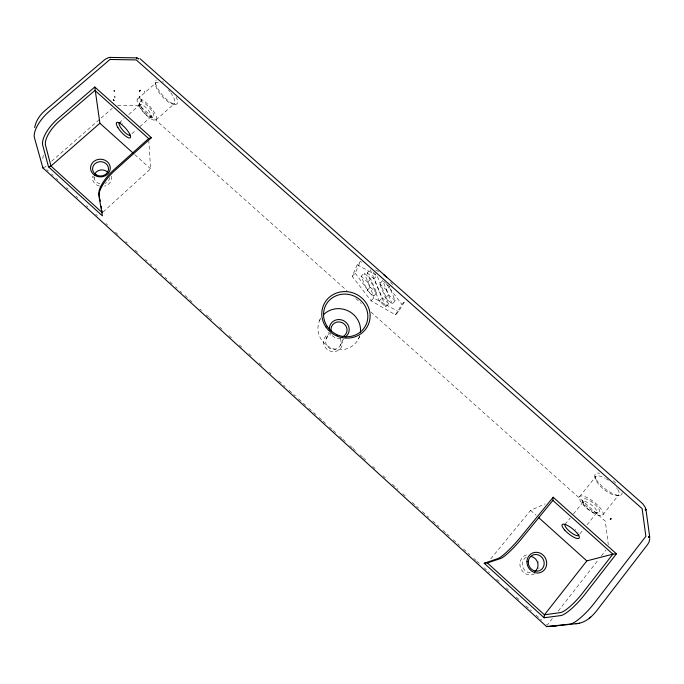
<?xml version="1.0" encoding="UTF-8"?>
<svg xmlns="http://www.w3.org/2000/svg" width="684" height="684" viewBox="0 0 684 684"><rect width="100%" height="100%" fill="white"/><g stroke="black" fill="none" stroke-linecap="round" stroke-linejoin="round"><path stroke-width="0.51" stroke-dasharray="3.42 2.56" d="M42.767 158.654L43.588 153.259M141.152 99.659L141.451 101.198L141.887 99.975C141.648 101.711 140.04 101.061 141.152 99.659L140.861 100.95M141.16 101.061L141.528 99.804M319.496 320.736L320.616 317.906M395.506 314.828L401.876 304.354L404.937 301.097L398.49 311.647L395.506 314.828L371.07 300.772L352.192 276.276L357.236 264.717L360.34 261.527L363.033 263.007M326.148 338.828L329.064 332.193M352.192 276.276L355.218 273.164L360.34 261.527M340.264 345.497L343.471 338.99M358.348 339.084L359.793 336.4M552.39 618.516L547.166 625.193L545.584 623.757M558.264 611L598.748 559.247M601.356 555.912L605.93 550.064M602.724 515.043A14.792 4.72 38.3 0 0 588.18 498.132A14.792 4.72 38.3 0 0 582.674 504.202A14.792 4.72 38.3 0 0 602.724 515.043L618.798 494.789M579.938 533.776L583.82 528.912M587.052 524.85L596.756 512.667A8.67 2.753 38.3 0 0 588.18 502.749A8.67 2.753 38.3 0 0 585.017 506.331A8.67 2.753 38.3 0 0 596.756 512.667M565.035 524.423L570.225 517.976M573.466 513.949L583.187 501.859M579.587 496.627L595.721 476.645M490.761 558.837L530.596 510.349L545.114 503.869M388.751 303.67L382.219 297.856L370.275 269.616L367.18 272.822L379.218 301.011L385.759 306.834L388.751 303.67L376.995 275.575L371.771 270.941M395.198 300.703L388.555 294.795L382.672 280.611L379.577 283.834L385.519 297.993L392.163 303.91L395.198 300.703L389.41 286.587L383.416 281.269M385.519 297.993L388.555 294.795M392.163 303.91L386.332 289.828L389.41 286.587M379.218 301.011L382.219 297.856M373.721 296.112L376.722 292.966L370.762 278.995L364.153 273.121L361.092 276.285L367.197 290.307L373.721 296.112L367.71 282.167L361.092 276.285M371.07 300.772L373.721 297.993L398.49 311.647M367.197 290.307L370.206 287.177L364.153 273.121M367.71 282.167L370.762 278.995M385.759 306.834L373.9 278.798L376.995 275.575M103.096 212.023L150.6 168.82L148.804 140.639M156.123 119.888L174.42 103.566M131.918 133.722L135.885 130.191M139.852 126.66L150.959 116.784M119.23 122.898L124.026 118.674M128.823 114.442L140.015 104.584M137.467 99.086L155.995 82.815M44.451 167.52L46.042 166.126M51.633 161.244L100.309 118.734M101.112 118.041L112.279 108.286M611.197 518.532L610.188 519.566L611.368 518.891L609.812 518.823L611 518.19L609.974 519.088M113.681 100.719L113.211 99.445L114.296 100.531L113.98 99.206L113.681 100.719L113.211 99.445M610.111 519.37L611.368 518.891M595.721 513.043L598.235 512.957M616.959 495.507L619.43 495.43M117.588 105.524L139.75 105.781L347.036 290.734M150.035 117.015L152.412 117.323M172.761 104.011L175.087 104.336M375.584 269.932L379.167 271.907M357.236 264.717L377.97 276.225M367.18 272.822L373.9 278.798M379.577 283.834L386.332 289.828M370.206 287.177L376.722 292.966M355.808 298.557L361.383 303.534M370.95 312.075L605.34 521.208L608.281 544.686M134.757 154.584L150.6 168.82M530.596 510.349L536.136 515.326M46.82 169.675L48.393 171.111M51.548 173.984L53.13 175.42M56.285 178.293L57.866 179.73M66.545 187.638L68.126 189.075M76.018 196.257L77.591 197.693M86.278 205.593L87.851 207.03M95.743 214.22L97.325 215.657M106.003 223.557L107.585 224.993M115.476 232.184L117.845 234.338M125.736 241.52L127.318 242.957M135.21 250.139L137.578 252.302M145.47 259.484L147.043 260.92M150.198 263.793L151.78 265.23M154.935 268.102L157.303 270.257M160.458 273.138L162.04 274.575M165.195 277.447L166.776 278.884M169.931 281.757L172.3 283.911M175.455 286.784L177.036 288.221M180.191 291.093L181.773 292.53M184.928 295.411L188.869 299.002M189.665 299.72L192.024 301.875M199.916 309.057L201.498 310.493M206.235 314.802L208.603 316.966M209.389 317.684L211.758 319.838M219.649 327.02L222.018 329.175M229.123 335.639L231.491 337.793M239.383 344.984L241.751 347.139M248.848 353.602L251.216 355.757M259.108 362.947L263.058 366.538M269.368 372.284L270.95 373.721M278.841 380.902L282.783 384.502M283.578 385.22L285.151 386.657M289.101 390.248L293.043 393.839M293.838 394.557L295.411 395.993M298.566 398.866L302.516 402.457M303.303 403.184L305.671 405.338M308.826 408.211L312.776 411.802M313.563 412.52L315.931 414.675M319.086 417.548L322.241 420.421M323.036 421.139L326.191 424.012M329.346 426.893L332.501 429.766M333.296 430.484L335.664 432.639M339.606 436.23L341.974 438.384M342.761 439.102L345.924 441.975M349.866 445.566L352.234 447.729M353.021 448.447L355.389 450.602M360.126 454.911L362.494 457.066M363.281 457.784L365.649 459.939M372.754 466.402L375.123 468.566M383.014 475.748L385.383 477.902M392.479 484.366L398.011 489.393M402.739 493.711L406.689 497.302M412.213 502.33L418.522 508.075M422.473 511.675L426.423 515.266M427.209 515.984L428.782 517.42M432.733 521.011L439.043 526.757M442.993 530.348L446.148 533.229M446.934 533.947L449.303 536.102M453.253 539.693L459.562 545.439M463.513 549.03L469.822 554.775M473.773 558.375L476.141 560.529M476.928 561.248L479.296 563.402M484.033 567.711L489.556 572.739M496.661 579.211L499.816 582.084M506.126 587.83L509.281 590.702M516.386 597.166L519.541 600.048M525.859 605.793L531.382 610.821M536.119 615.13L541.643 620.166M355.218 273.164L373.721 297.993M386.229 283.689L401.876 304.354M390.504 281.962L393.642 286.126M113.595 99.308L113.98 100.608M594.883 476.132L595.362 478.518M582.537 500.457L583.007 502.911M93.785 176.113L94.153 178.139M155.482 82.251L155.516 84.594M139.741 102.822L139.767 105.268M139.75 103.207L139.767 105.575M111.526 176.207A9.67 8.712 0.2 0 1 104.498 186.125M99.479 186.116A9.67 8.712 0.2 0 1 92.477 176.147M342.162 339.811A9.636 9.174 25 0 1 336.101 351.294A9.636 9.174 25 0 1 324.019 344.967A9.636 9.174 25 0 1 330.115 333.501M109.688 177.566A7.84 7.062 0.2 0 1 105.191 183.346M99.838 183.765A7.84 7.062 0.2 0 1 94.067 176.292M534.631 573.765A10.311 9.525 63.6 0 1 520.413 567.438A10.311 9.525 63.6 0 1 528.527 554.621M538.599 561.667A10.311 9.525 63.6 0 1 538.872 562.522M539.001 567.771A10.311 9.525 63.6 0 1 538.77 568.609M340.153 338.571A7.815 7.438 25 0 1 336.605 348.806A7.815 7.438 25 0 1 326.131 344.377A7.815 7.438 25 0 1 330.919 334.673M530.339 572.833A8.362 7.721 63.6 0 1 522.525 566.053A8.362 7.721 63.6 0 1 526.68 556.99M176.096 96.854A15.783 5.147 48.9 0 1 167.247 99.932A15.783 5.147 48.9 0 1 156.371 79.925M162.51 81.516A15.783 5.147 48.9 0 1 163.433 82.131M622.064 492.523A16.698 5.694 37.9 0 1 603.126 487.23A16.698 5.694 37.9 0 1 599.671 473.26M613.223 480.766A16.698 5.694 37.9 0 1 616.404 483.682M170.709 92.767A13.877 4.506 48.9 0 1 172.813 104.019A13.877 4.506 48.9 0 1 158.526 91.75A13.877 4.506 48.9 0 1 158.773 82.525M168.409 89.937A13.877 4.506 48.9 0 1 169.974 91.81M617.763 489.436A14.68 4.985 37.9 0 1 611.923 494.293A14.68 4.985 37.9 0 1 595.798 479.988A14.68 4.985 37.9 0 1 605.229 478.321M606.28 478.928A14.68 4.985 37.9 0 1 608.392 480.288M616.575 487.786A14.68 4.985 37.9 0 1 617.207 488.624M340.752 338.683A10.029 9.508 25 0 1 332.056 335.425M330.979 334.066A10.029 9.508 25 0 1 330.534 333.33M359.69 335.801A21.495 20.375 25 0 1 331.389 348.019A21.495 20.375 25 0 1 320.266 319.137M575.218 529.416A8.747 2.574 38.8 0 1 575.748 529.929M577.852 532.409A8.747 2.574 38.8 0 1 578.151 532.862M122.427 123.761A8.259 2.326 48.2 0 1 122.906 124.095M144.418 91.519L144.307 92.169L144.418 91.519M115.04 96.111L114.51 96.529L115.04 96.111M115.117 97.496L114.647 97.786L115.117 97.496M139.963 91.536L139.211 91.699L139.963 91.536M139.929 90.698L139.143 90.664L139.929 90.698M114.604 90.322L113.818 90.339L114.604 90.322M114.69 91.16L113.912 91.177L114.69 91.16M140.006 96.863L139.442 96.427L140.006 96.863M139.989 98.111L139.493 97.812L139.989 98.111M140.665 90.066L140.707 90.801L140.665 90.066M141.16 106.935A10.123 3.087 48.6 0 0 153.344 117.195A10.123 3.087 48.6 0 0 145.966 104.319A10.123 3.087 48.6 0 0 141.16 106.935M138.989 105.9A13.979 4.258 48.6 0 0 155.824 120.11A13.979 4.258 48.6 0 0 145.675 102.352A13.979 4.258 48.6 0 0 138.989 105.9M585.008 504.664A10.705 3.42 38.3 0 0 599.517 512.487A10.705 3.42 38.3 0 0 588.95 500.235A10.705 3.42 38.3 0 0 585.008 504.664M140.921 108.611A8.199 2.488 48.5 0 0 150.788 116.913A8.199 2.488 48.5 0 0 144.786 106.49A8.199 2.488 48.5 0 0 140.921 108.611"/><path stroke-width="1.03" d="M649.8 538.633L649.107 541.916L647.714 544.344L596.816 610.564C592.25 616.361 586.368 621.782 578.929 623.321M484.195 563.248L487.384 562.949L500.748 558.452A23.307 3.446 -48.3 0 0 521.858 538.411L552.86 500.414L553.185 497.242L616.404 553.809L584.803 594.473A25.522 5.66 -48.5 0 1 560.735 615.574L544.122 617.772L484.195 563.248L497.952 558.589A25.334 3.702 -48.3 0 0 520.892 536.769L553.185 497.242M544.122 617.772L544.43 614.831L586.829 560.889L612.873 554.143L616.404 553.809M556.331 625.732L546.61 626.612L42.895 167.913L43.024 167.127M34.687 127.583C35.833 120.974 39.775 115.1 44.776 110.748L105.182 59.26L108.688 57.559M138.356 58.525L137.929 58.773M110.372 57.482L109.85 57.49M151.412 137.698L115.04 170.333A24.154 8.114 -47.4 0 0 98.966 196.368L102.438 215.896L48.496 166.819L42.724 145.307A23.991 9.696 -47.2 0 1 57.875 118.725L94.777 87.013L151.412 137.698L148.676 138.553L113.732 169.897A22.221 7.507 -47.4 0 0 98.975 193.828L99.531 196.983M94.777 87.013L99.89 123.248L50.975 166.041L48.496 166.819M589.343 618.216L590.702 617.088M645.405 510.298L645.277 509.529M138.219 58.892L138.715 58.67M578.066 623.483L552.706 626.228M579.536 623.209L575.885 623.757M546.61 626.612L570.114 624.09A25.547 5.959 -48.5 0 0 594.353 603.091L645.876 536.316L642.139 508.648L136.27 59.927L109.987 59.465L49.479 111.141A23.966 9.918 -47.2 0 0 34.465 137.8L42.895 167.913M110.449 57.388L109.859 57.405L137.056 57.892L136.526 57.858M645.448 509.281L645.363 508.793L645.73 510.102L645.602 509.358M139.981 58.67L642.823 503.826L645.499 507.767M384.04 274.934L386.4 277.08M148.676 138.553L94.905 90.416L59.482 120.906A22.076 8.883 -47.2 0 0 45.529 145.324L50.975 166.041L102.309 212.733L101.942 210.629M552.86 500.414L612.873 554.143L582.494 593.165A23.47 5.164 -48.5 0 1 560.401 612.59L544.43 614.831L487.384 562.949M99.89 123.248L133.175 153.156M538.513 517.463L586.829 560.889M99.907 199.078L100.274 201.181M101.198 206.431L101.574 208.535M645.995 509.742L649.723 537.128M94.785 173.924A7.84 7.062 0.2 0 1 107.892 172.419M336.819 335.314A7.815 7.438 25 0 1 337.409 335.656M530.664 556.425A8.362 7.721 63.6 0 1 537.692 562.787A8.362 7.721 63.6 0 1 534.82 571.525M331.21 331.142A8.105 7.686 25 0 1 336.733 322.155A8.105 7.686 25 0 1 346.583 327.311A8.105 7.686 25 0 1 342.231 336.913M329.449 330.115A10.029 9.508 25 0 1 342.949 320.36A10.029 9.508 25 0 1 345.48 336.887M323.404 314.845A21.495 20.375 25 0 1 347.951 310.801A21.495 20.375 25 0 1 360.417 332.313M130.328 135.133A8.259 2.326 48.2 0 1 122.949 130.43A8.259 2.326 48.2 0 1 119.384 122.769M120.41 122.735A8.259 2.326 48.2 0 1 120.76 122.846M578.818 534.409A8.747 2.574 38.8 0 1 571.097 532.571A8.747 2.574 38.8 0 1 565.206 524.269M649.552 536.923L649.552 537.513L649.552 536.923M648.8 536.692L648.791 537.145L648.8 536.692M649.253 536.795L649.236 537.325L649.253 536.795M110.312 57.661L109.859 57.695L110.304 57.687M136.492 57.926L136.945 57.969L136.492 57.926M645.816 509.477L645.662 508.87L645.816 509.477M95.965 174.694A7.977 7.165 0.5 0 0 108.491 169.478A7.977 7.165 0.5 0 0 97.179 162.339A7.977 7.165 0.5 0 0 95.965 174.694M528.27 561.778A8.516 7.849 63.2 0 0 539.804 570.559A8.516 7.849 63.2 0 0 540.642 556.16A8.516 7.849 63.2 0 0 528.27 561.778M94.751 175.301A9.867 8.858 0.5 0 0 110.235 168.845A9.867 8.858 0.5 0 0 96.239 160.022A9.867 8.858 0.5 0 0 94.751 175.301M526.962 561.367A10.534 9.704 63.2 0 0 541.241 572.226A10.534 9.704 63.2 0 0 542.267 554.408A10.534 9.704 63.2 0 0 526.962 561.367M117.853 127.498A10.209 2.856 48.1 0 0 130.088 137.903A10.209 2.856 48.1 0 0 122.385 125.146A10.209 2.856 48.1 0 0 117.853 127.498M564.651 530.006A10.807 3.163 38.8 0 0 579.074 538.188A10.807 3.163 38.8 0 0 568.327 525.919A10.807 3.163 38.8 0 0 564.651 530.006M327.277 326.499A22.375 21.11 25 0 0 365.572 325.678A22.375 21.11 25 0 0 344.206 294.086A22.375 21.11 25 0 0 327.277 326.499M325.883 326.943A24.41 23.025 25 0 0 367.65 326.02A24.41 23.025 25 0 0 344.326 291.572A24.41 23.025 25 0 0 325.883 326.943"/></g></svg>
